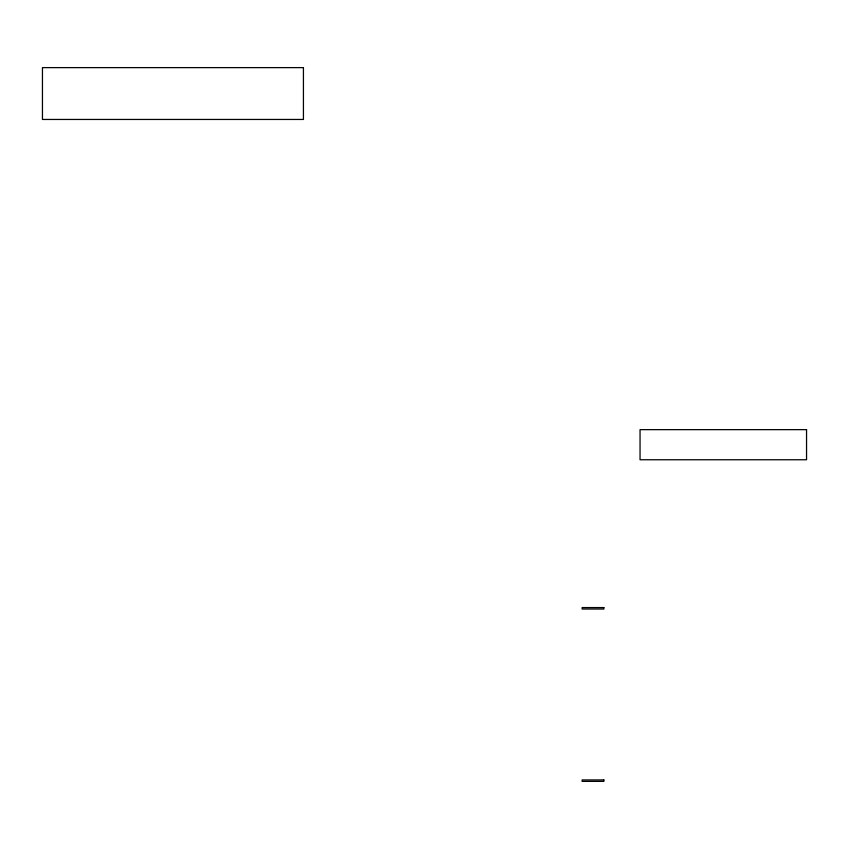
<?xml version="1.0" encoding="UTF-8"?>
<svg xmlns="http://www.w3.org/2000/svg" width="849" height="849" viewBox="0 0 849 849"><rect width="100%" height="100%" fill="white"/><g stroke="black" fill="none" stroke-linecap="round" stroke-linejoin="round"><path stroke-width="1.27" d="M303.433 67.623L42.45 67.623L42.45 119.454L303.433 119.454L303.433 67.623M806.55 429.647L640.05 429.647L640.05 459.755L806.55 459.755L806.55 429.647M603.862 607.576L582.138 607.576L582.138 609.03L603.862 609.03L603.862 607.576M603.862 779.934L582.138 779.934L582.138 781.377L603.862 781.377L603.862 779.934"/></g></svg>
